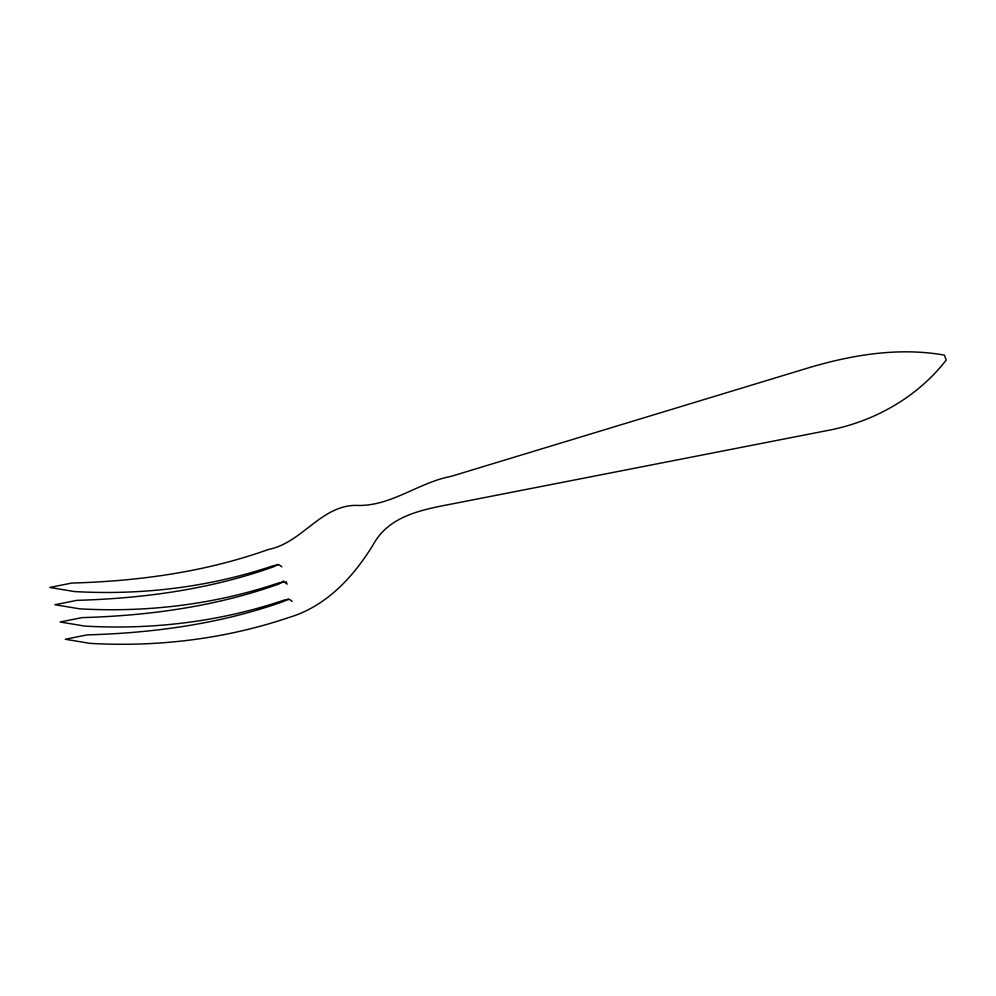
<?xml version="1.0" encoding="UTF-8"?>
<svg xmlns="http://www.w3.org/2000/svg" width="996" height="996" viewBox="0 0 996 996"><rect width="100%" height="100%" fill="white"/><g stroke="black" fill="none" stroke-linecap="round" stroke-linejoin="round"><path stroke-width="1.49" d="M283.76 580.942L279.005 583.942C215.846 606.576 148.84 615.715 82.021 617.62L60.121 621.99L84.747 626.086C152.102 629.958 220.228 621.79 284.209 600.09L289.662 599.43L292.226 601.435M277.921 564.383L273.838 566.662C210.679 589.308 143.673 598.447 76.854 600.351L54.967 604.721L79.58 608.817C146.935 612.689 215.074 604.522 279.042 582.822L284.507 582.15L287.06 584.154L286.126 581.527M288.242 598.92L284.159 601.211C221 623.845 153.994 632.995 87.175 634.888L65.288 639.258L89.901 643.354C157.256 647.238 225.395 639.058 289.363 617.358C326.962 606.029 354.427 575.875 374.06 543.218C391.403 513.077 428.604 508.67 459.405 502.494L828.846 430.26C874.476 421.433 917.615 397.055 946.2 360.054L944.445 355.124C899.425 347.118 853.111 354.651 809.711 367.474L451.213 476.337C417.971 482.562 390.283 507.263 355.273 505.37C320.463 506.018 301.888 542.907 268.671 549.394C205.512 572.028 138.506 581.178 71.7 583.071L49.8 587.453L74.414 591.549C141.781 595.421 209.907 587.242 273.875 565.541L279.341 564.881L281.905 566.886"/></g></svg>
